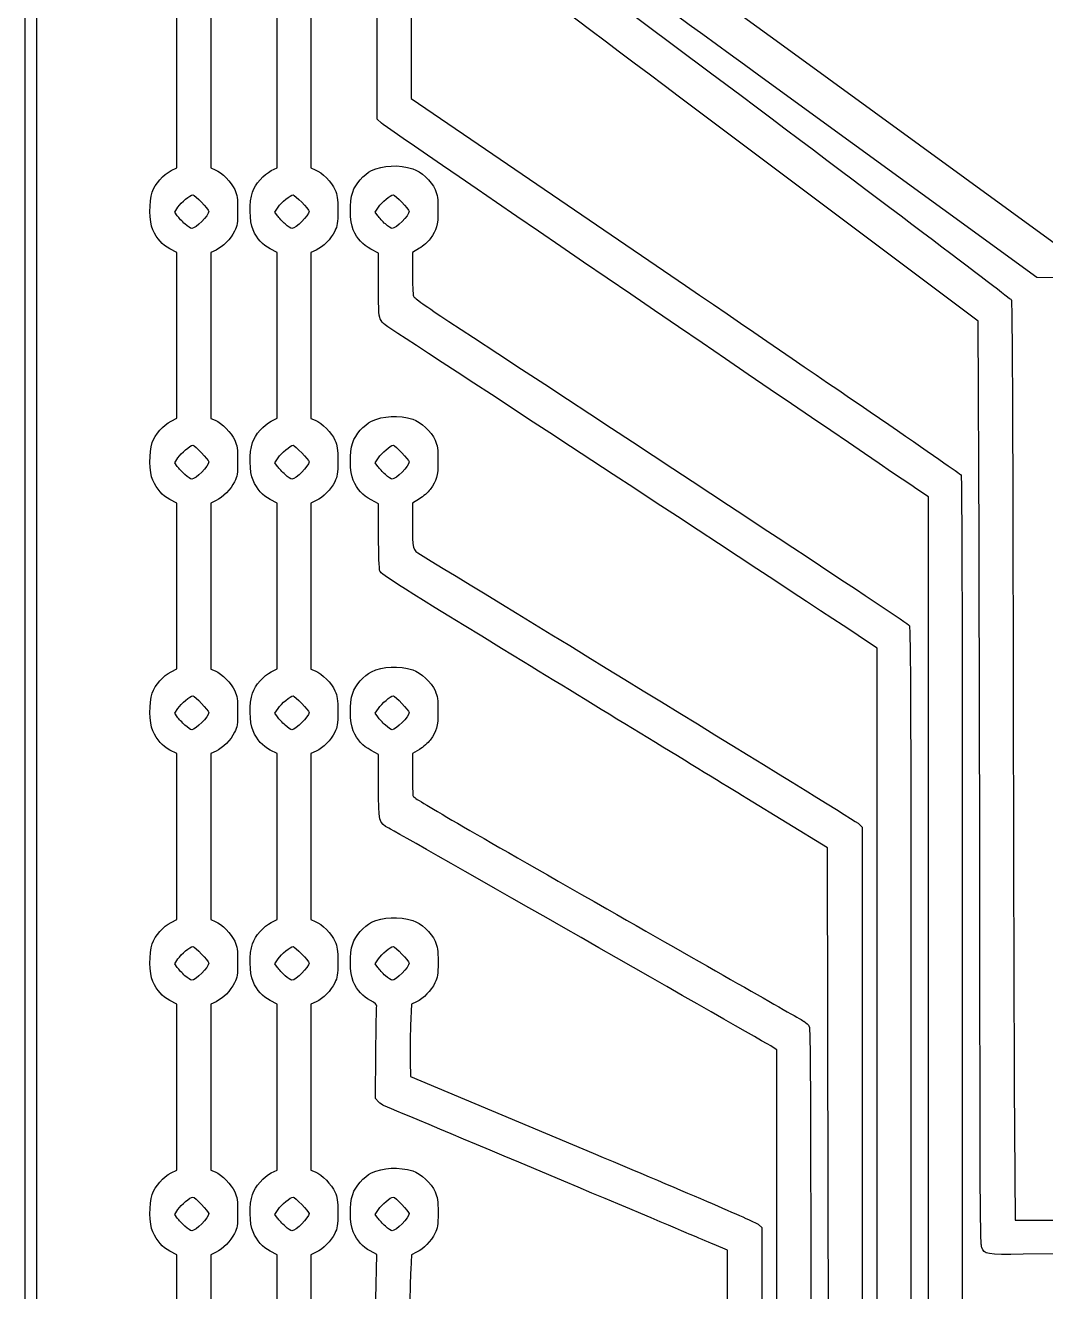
# Model space of a CAD drawing. Extents: x 0 to 100, y 0 to 150.
# Drawn here: x 0 to 25.86, y 42.96 to 75.05 of the extents above; entities that cross this region are included whole.
import ezdxf

# ---------------------------------------------------------------- set-up
doc = ezdxf.new("R2010")
doc.units = 0
doc.layers.add('Calque_1', color=7, linetype='CONTINUOUS')

msp = doc.modelspace()

# ---------------------------------------------------------------- linework, layer by layer
at = {"layer": 'Calque_1', "color": 7}
for p, q in [((0, 75.041132), (0, 150.08226)), ((0.28575, 149.79651), (0.28575, 75.041132)), ((9.77896, 79.541629), (17.368861, 73.849269)), ((12.319265, 79.549819), (19.21681, 74.533319)), ((3.841885, 73.543173), (3.841821, 75.644382)), ((4.700818, 75.644961), (4.699971, 73.541948)), ((6.381869, 73.543173), (6.381806, 75.644382)), ((7.240668, 75.64432), (7.239821, 73.54131)), ((8.921499, 74.157529), (8.921437, 75.644563)), ((9.780479, 75.644563), (9.779632, 74.421223)), ((0, 0.000007), (0, 75.041132)), ((0, 75.041132), (0, 75.041132)), ((0.28575, 75.041132), (0.28575, 0.285757)), ((19.21681, 74.533319), (26.114355, 69.516819)), ((8.921564, 72.670497), (8.921499, 74.157529)), ((9.779632, 74.421223), (9.778786, 73.197883)), ((3.841948, 71.441961), (3.841885, 73.543173)), ((4.699971, 73.541948), (4.699124, 71.438936)), ((6.381933, 71.441961), (6.381869, 73.543173)), ((7.239821, 73.54131), (7.238975, 71.438298)), ((25.638128, 68.659569), (18.585809, 73.787194)), ((9.778786, 73.197883), (16.732549, 68.457111)), ((24.151694, 67.55597), (16.582339, 73.232892)), ((9.02475, 72.571852), (8.921564, 72.670497)), ((3.695229, 71.368685), (3.841948, 71.441961)), ((4.699124, 71.438936), (4.809577, 71.392789)), ((6.235215, 71.368685), (6.381933, 71.441961)), ((7.238975, 71.438298), (7.349428, 71.392149)), ((3.786403, 70.316363), (3.869619, 70.44211)), ((3.85182, 70.224497), (3.786403, 70.316363)), ((6.326403, 70.316363), (6.409619, 70.44211)), ((6.391817, 70.224497), (6.326403, 70.316363)), ((8.866403, 70.316363), (8.949619, 70.44211)), ((8.931817, 70.224497), (8.866403, 70.316363)), ((4.045639, 70.016626), (4.045639, 70.016626)), ((6.585639, 70.016626), (6.585639, 70.016626)), ((9.125639, 70.016626), (9.125639, 70.016626)), ((3.841792, 69.294382), (3.666535, 69.385958)), ((4.833549, 69.356296), (4.700764, 69.294961)), ((6.381778, 69.294382), (6.206518, 69.385958)), ((7.373403, 69.355656), (7.240614, 69.29432)), ((8.953466, 69.274875), (8.761521, 69.377184)), ((9.988443, 69.400972), (9.812522, 69.294476)), ((3.841857, 67.193173), (3.841792, 69.294382)), ((4.700764, 69.294961), (4.699917, 67.191948)), ((6.38184, 67.193173), (6.381778, 69.294382)), ((7.240614, 69.29432), (7.239768, 67.19131)), ((8.953593, 68.475052), (8.953466, 69.274875)), ((9.812522, 69.294476), (9.811676, 68.780605)), ((27.741558, 68.650961), (25.638128, 68.659569)), ((24.172889, 61.995904), (24.151694, 67.55597)), ((3.841919, 65.091961), (3.841857, 67.193173)), ((4.699917, 67.191948), (4.699071, 65.088936)), ((6.381905, 65.091961), (6.38184, 67.193173)), ((7.239768, 67.19131), (7.238921, 65.088298)), ((3.6952, 65.018685), (3.841919, 65.091961)), ((4.699071, 65.088936), (4.809521, 65.042789)), ((6.235186, 65.018685), (6.381905, 65.091961)), ((7.238921, 65.088298), (7.349374, 65.042149)), ((3.786403, 63.966357), (3.869619, 64.092104)), ((3.85182, 63.874491), (3.786403, 63.966357)), ((6.326403, 63.966357), (6.409619, 64.092104)), ((6.391817, 63.874491), (6.326403, 63.966357)), ((8.866403, 63.966357), (8.949619, 64.092104)), ((8.931817, 63.874491), (8.866403, 63.966357)), ((4.045639, 63.66662), (4.045639, 63.66662)), ((6.585639, 63.66662), (6.585639, 63.66662)), ((9.125639, 63.66662), (9.125639, 63.66662)), ((22.890057, 63.103313), (22.597121, 63.298622)), ((3.841767, 62.944382), (3.666507, 63.035958)), ((3.841829, 60.843173), (3.841767, 62.944382)), ((4.700707, 62.944961), (4.699861, 60.841948)), ((4.833496, 63.006296), (4.700707, 62.944961)), ((6.38175, 62.944382), (6.206493, 63.035958)), ((6.381815, 60.843173), (6.38175, 62.944382)), ((7.240558, 62.94432), (7.239711, 60.84131)), ((7.373346, 63.005656), (7.240558, 62.94432)), ((8.953528, 62.924796), (8.76158, 63.027105)), ((8.953528, 62.121772), (8.953528, 62.924796)), ((9.812582, 62.944397), (9.811735, 62.432429)), ((9.988505, 63.050893), (9.812582, 62.944397)), ((22.890903, 52.332627), (22.890057, 63.103313)), ((3.841894, 58.741961), (3.841829, 60.843173)), ((4.699861, 60.841948), (4.699014, 58.738936)), ((6.381877, 58.741961), (6.381815, 60.843173)), ((7.239711, 60.84131), (7.238865, 58.738298)), ((21.591103, 59.266801), (21.217478, 59.515727)), ((21.58941, 49.143896), (21.591103, 59.266801)), ((3.695175, 58.668685), (3.841894, 58.741961)), ((4.699014, 58.738936), (4.809467, 58.692789)), ((6.235158, 58.668685), (6.381877, 58.741961)), ((7.238865, 58.738298), (7.349318, 58.692149)), ((3.786403, 57.616357), (3.869619, 57.742104)), ((3.85182, 57.524491), (3.786403, 57.616357)), ((6.326403, 57.616357), (6.409619, 57.742104)), ((6.391817, 57.524491), (6.326403, 57.616357)), ((8.866403, 57.616357), (8.949619, 57.742104)), ((8.931817, 57.524491), (8.866403, 57.616357)), ((4.045639, 57.31662), (4.045639, 57.31662)), ((6.585639, 57.31662), (6.585639, 57.31662)), ((9.125639, 57.31662), (9.125639, 57.31662)), ((3.841739, 56.594382), (3.666479, 56.685958)), ((3.841801, 54.493173), (3.841739, 56.594382)), ((4.700654, 56.594961), (4.699807, 54.491948)), ((4.833439, 56.656296), (4.700654, 56.594961)), ((6.381722, 56.594382), (6.206465, 56.685958)), ((6.381787, 54.493173), (6.381722, 56.594382)), ((7.240504, 56.59432), (7.239658, 54.491308)), ((7.373293, 56.655656), (7.240504, 56.59432)), ((8.953492, 56.574782), (8.761547, 56.677091)), ((8.953619, 55.774959), (8.953492, 56.574782)), ((9.812548, 56.594382), (9.811983, 56.086382)), ((9.988468, 56.700879), (9.812548, 56.594382)), ((20.335903, 54.205312), (18.288028, 55.458184)), ((21.137649, 54.810755), (21.209085, 54.73348)), ((21.209085, 54.73348), (21.209085, 45.940499)), ((3.841866, 52.391961), (3.841801, 54.493173)), ((4.699807, 54.491948), (4.69896, 52.388936)), ((6.381849, 52.391961), (6.381787, 54.493173)), ((7.239658, 54.491308), (7.238811, 52.388298)), ((20.351764, 45.327891), (20.335903, 54.205312)), ((23.748786, 52.913649), (23.748786, 42.227688)), ((3.695147, 52.318685), (3.841866, 52.391961)), ((4.69896, 52.388936), (4.809411, 52.342787)), ((6.23513, 52.318685), (6.381849, 52.391961)), ((7.238811, 52.388298), (7.349264, 52.342149)), ((22.89175, 41.56194), (22.890903, 52.332627)), ((3.786403, 51.266351), (3.869619, 51.392098)), ((6.326403, 51.266351), (6.409619, 51.392098)), ((8.866403, 51.266351), (8.949619, 51.392098)), ((3.85182, 51.174485), (3.786403, 51.266351)), ((6.391817, 51.174485), (6.326403, 51.266351)), ((8.931817, 51.174485), (8.866403, 51.266351)), ((4.045639, 50.966615), (4.045639, 50.966615)), ((6.585639, 50.966615), (6.585639, 50.966615)), ((9.125639, 50.966615), (9.125639, 50.966615)), ((3.84171, 50.244382), (3.666453, 50.335958)), ((3.841775, 48.143173), (3.84171, 50.244382)), ((4.700597, 50.244961), (4.699751, 48.141948)), ((4.833386, 50.306296), (4.700597, 50.244961)), ((6.381694, 50.244382), (6.206436, 50.335958)), ((6.381758, 48.143173), (6.381694, 50.244382)), ((7.240448, 50.24432), (7.239601, 48.141308)), ((7.373236, 50.305656), (7.240448, 50.24432)), ((9.785872, 50.244377), (9.764282, 49.704627)), ((9.916058, 50.305712), (9.785872, 50.244377)), ((22.446161, 49.728537), (22.44729, 39.687601)), ((19.051473, 49.083608), (18.931667, 49.16151)), ((8.874153, 47.852394), (8.884059, 49.000762)), ((9.752937, 48.788748), (9.763181, 48.412613)), ((19.049215, 41.512941), (19.051473, 49.083608)), ((3.841837, 46.041961), (3.841775, 48.143173)), ((4.699751, 48.141948), (4.698904, 46.038936)), ((6.381821, 46.041961), (6.381758, 48.143173)), ((7.239601, 48.141308), (7.238754, 46.038298)), ((9.763181, 48.412613), (14.128804, 46.579044)), ((8.950613, 47.770995), (8.874153, 47.852394)), ((25.071059, 47.061444), (25.090137, 44.767507)), ((3.695119, 45.968685), (3.841837, 46.041961)), ((4.698904, 46.038936), (4.809357, 45.992787)), ((6.235105, 45.968685), (6.381821, 46.041961)), ((7.238754, 46.038298), (7.349208, 45.992149)), ((21.209085, 45.940499), (21.209085, 37.147522)), ((20.367625, 36.450464), (20.351764, 45.327891)), ((3.786403, 44.916349), (3.869619, 45.042098)), ((6.326403, 44.916349), (6.409619, 45.042098)), ((8.866403, 44.916349), (8.949619, 45.042098)), ((3.85182, 44.824485), (3.786403, 44.916349)), ((4.045639, 44.616615), (4.045639, 44.616615)), ((6.391817, 44.824485), (6.326403, 44.916349)), ((6.585639, 44.616615), (6.585639, 44.616615)), ((8.931817, 44.824485), (8.866403, 44.916349)), ((9.125639, 44.616615), (9.125639, 44.616615)), ((18.581743, 44.663266), (18.669054, 44.581049)), ((25.090137, 44.767507), (25.623037, 44.767507)), ((25.623037, 44.767507), (26.155938, 44.767507)), ((18.669054, 44.581049), (18.669054, 38.324278)), ((3.841682, 43.894382), (3.666425, 43.985958)), ((6.381668, 43.894382), (6.206408, 43.985958)), ((8.905872, 43.90235), (8.738478, 43.989946)), ((17.795903, 44.010779), (17.462528, 44.152717)), ((17.811764, 37.69061), (17.795903, 44.010779)), ((3.841747, 41.793173), (3.841682, 43.894382)), ((4.700544, 43.894961), (4.699697, 41.791948)), ((4.833329, 43.956296), (4.700544, 43.894961)), ((6.38173, 41.793173), (6.381668, 43.894382)), ((7.240394, 43.89432), (7.239548, 41.791308)), ((7.373183, 43.955656), (7.240394, 43.89432)), ((8.886371, 42.771242), (8.905872, 43.90235)), ((9.78815, 43.894391), (9.767689, 43.516343)), ((9.917184, 43.955726), (9.78815, 43.894391)), ((26.157817, 43.916125), (25.29472, 43.906473))]:
    msp.add_line(p, q, dxfattribs=at)
for points in [[(16.582339, 73.232892), (12.419209, 76.354995), (8.992466, 78.938923), (8.967374, 78.974749)], [(18.585809, 73.787194), (14.707035, 76.607387), (11.516606, 78.940823), (11.495967, 78.972604)], [(17.368861, 73.849269), (21.543309, 70.718467), (24.973181, 68.129967), (24.990803, 68.097046)], [(22.597121, 63.298622), (21.275139, 64.180042), (9.104757, 72.495367), (9.02475, 72.571852)], [(3.21746, 70.825373), (3.288586, 71.03052), (3.500385, 71.271377), (3.695229, 71.368685)], [(4.809577, 71.392789), (4.979252, 71.321892), (5.223092, 71.074733), (5.306348, 70.889248)], [(5.757443, 70.825373), (5.828569, 71.03052), (6.040371, 71.271377), (6.235215, 71.368685)], [(7.349428, 71.392149), (7.519106, 71.321254), (7.762943, 71.074093), (7.846198, 70.888611)], [(8.297232, 70.825466), (8.368419, 71.030789), (8.580202, 71.27149), (8.775469, 71.369015)], [(8.775469, 71.369015), (9.053683, 71.507961), (9.472628, 71.527181), (9.819025, 71.416891)], [(9.819025, 71.416891), (10.023958, 71.351639), (10.289097, 71.105253), (10.385425, 70.890552)], [(3.232446, 69.871295), (3.140318, 70.077789), (3.132427, 70.580128), (3.21746, 70.825373)], [(3.869619, 70.44211), (3.948803, 70.561763), (4.181726, 70.757868), (4.244665, 70.757868)], [(4.244665, 70.757868), (4.292239, 70.757868), (4.650111, 70.386292), (4.650111, 70.336894)], [(5.306348, 70.889248), (5.370384, 70.746579), (5.380629, 70.673269), (5.38051, 70.358586)], [(5.772429, 69.871295), (5.680304, 70.077789), (5.67241, 70.580128), (5.757443, 70.825373)], [(6.409619, 70.44211), (6.488803, 70.561763), (6.721726, 70.757868), (6.784665, 70.757868)], [(6.784665, 70.757868), (6.832239, 70.757868), (7.190111, 70.386292), (7.190111, 70.336894)], [(7.846198, 70.888611), (7.910235, 70.745942), (7.920482, 70.672629), (7.920361, 70.357945)], [(8.312218, 69.871389), (8.220092, 70.077882), (8.212198, 70.580221), (8.297232, 70.825466)], [(8.949619, 70.44211), (9.028803, 70.561763), (9.261726, 70.757868), (9.324665, 70.757868)], [(9.324665, 70.757868), (9.372239, 70.757868), (9.730111, 70.386292), (9.730111, 70.336894)], [(10.385425, 70.890552), (10.45063, 70.745219), (10.460338, 70.675237), (10.459288, 70.358101)], [(4.650111, 70.336894), (4.650111, 70.23521), (4.31754, 69.900618), (4.216465, 69.900618)], [(5.38051, 70.358586), (5.380383, 70.035377), (5.371423, 69.975235), (5.302442, 69.834711)], [(7.190111, 70.336894), (7.190111, 70.23521), (6.85754, 69.900618), (6.756465, 69.900618)], [(7.920361, 70.357945), (7.920234, 70.034739), (7.911273, 69.974597), (7.842292, 69.83407)], [(9.730111, 70.336894), (9.730111, 70.23521), (9.39754, 69.900618), (9.296465, 69.900618)], [(10.459288, 70.358101), (10.457877, 69.962834), (10.434932, 69.879672), (10.260051, 69.639097)], [(4.045639, 70.016626), (3.975015, 70.080428), (3.887795, 70.17397), (3.85182, 70.224497)], [(4.216465, 69.900618), (4.193125, 69.900618), (4.116262, 69.952821), (4.045639, 70.016626)], [(6.585639, 70.016626), (6.515015, 70.080428), (6.427795, 70.17397), (6.391817, 70.224497)], [(6.756465, 69.900618), (6.733125, 69.900618), (6.656262, 69.952821), (6.585639, 70.016626)], [(9.125639, 70.016626), (9.055015, 70.080428), (8.967795, 70.17397), (8.931817, 70.224497)], [(9.296465, 69.900618), (9.273125, 69.900618), (9.196262, 69.952821), (9.125639, 70.016626)], [(3.666535, 69.385958), (3.472053, 69.487578), (3.335551, 69.640198), (3.232446, 69.871295)], [(5.302442, 69.834711), (5.206052, 69.638346), (5.009069, 69.437365), (4.833549, 69.356296)], [(6.206518, 69.385958), (6.012036, 69.487578), (5.875536, 69.640198), (5.772429, 69.871295)], [(7.842292, 69.83407), (7.745902, 69.637706), (7.548922, 69.436727), (7.373403, 69.355656)], [(8.761521, 69.377184), (8.550732, 69.489531), (8.416914, 69.636724), (8.312218, 69.871389)], [(10.260051, 69.639097), (10.207425, 69.566699), (10.0852, 69.459545), (9.988443, 69.400972)], [(9.811676, 68.780605), (9.811111, 68.497977), (9.823698, 68.232713), (9.839531, 68.191131)], [(9.015394, 67.574063), (8.958636, 67.667148), (8.953703, 67.739084), (8.953593, 68.475052)], [(16.732549, 68.457111), (20.55712, 65.849688), (23.70037, 63.690076), (23.717552, 63.657976)], [(9.839531, 68.191131), (9.858835, 68.140362), (10.153467, 67.928726), (10.736467, 67.546857)], [(24.990803, 68.097046), (25.012055, 68.057346), (25.027749, 64.890801), (25.037418, 58.696283)], [(9.150215, 67.433869), (9.109989, 67.455346), (9.04932, 67.518426), (9.015394, 67.574063)], [(21.217478, 59.515727), (20.391188, 60.066244), (9.218247, 67.397556), (9.150215, 67.433869)], [(10.736467, 67.546857), (17.454386, 63.146578), (22.373703, 59.897892), (22.405453, 59.840731)], [(8.775531, 65.018936), (9.053743, 65.157882), (9.47269, 65.177102), (9.819084, 65.066812)], [(3.217432, 64.475373), (3.288558, 64.68052), (3.50036, 64.921377), (3.6952, 65.018685)], [(4.809521, 65.042789), (4.979199, 64.971892), (5.223036, 64.724733), (5.306291, 64.539248)], [(5.757415, 64.475373), (5.828541, 64.68052), (6.040343, 64.921377), (6.235186, 65.018685)], [(7.349374, 65.042149), (7.519049, 64.971254), (7.762889, 64.724093), (7.846142, 64.538611)], [(8.297294, 64.475387), (8.368479, 64.68071), (8.580261, 64.921411), (8.775531, 65.018936)], [(9.819084, 65.066812), (10.02402, 65.00156), (10.289156, 64.755174), (10.385484, 64.540473)], [(5.306291, 64.539248), (5.37033, 64.396579), (5.380575, 64.323269), (5.380454, 64.008586)], [(7.846142, 64.538611), (7.910181, 64.395942), (7.920426, 64.322629), (7.920307, 64.007945)], [(10.385484, 64.540473), (10.450689, 64.39514), (10.460397, 64.325158), (10.459347, 64.008022)], [(3.232418, 63.521295), (3.140292, 63.727789), (3.132399, 64.230128), (3.217432, 64.475373)], [(3.869619, 64.092104), (3.948803, 64.211758), (4.181726, 64.407863), (4.244665, 64.407863)], [(4.244665, 64.407863), (4.292239, 64.407863), (4.650111, 64.036286), (4.650111, 63.986889)], [(5.772401, 63.521295), (5.680275, 63.727789), (5.672382, 64.230128), (5.757415, 64.475373)], [(6.409619, 64.092104), (6.488803, 64.211758), (6.721726, 64.407863), (6.784665, 64.407863)], [(6.784665, 64.407863), (6.832239, 64.407863), (7.190111, 64.036286), (7.190111, 63.986889)], [(8.31228, 63.52131), (8.220151, 63.727803), (8.21226, 64.230142), (8.297294, 64.475387)], [(8.949619, 64.092104), (9.028803, 64.211758), (9.261726, 64.407863), (9.324665, 64.407863)], [(9.324665, 64.407863), (9.372239, 64.407863), (9.730111, 64.036286), (9.730111, 63.986889)], [(4.045639, 63.66662), (3.975015, 63.730422), (3.887795, 63.823965), (3.85182, 63.874491)], [(4.650111, 63.986889), (4.650111, 63.885204), (4.31754, 63.550613), (4.216465, 63.550613)], [(5.380454, 64.008586), (5.380327, 63.685377), (5.371366, 63.625235), (5.302388, 63.484711)], [(6.585639, 63.66662), (6.515015, 63.730422), (6.427795, 63.823965), (6.391817, 63.874491)], [(7.190111, 63.986889), (7.190111, 63.885204), (6.85754, 63.550613), (6.756465, 63.550613)], [(7.920307, 64.007945), (7.92018, 63.684739), (7.911219, 63.624597), (7.842239, 63.48407)], [(9.125639, 63.66662), (9.055015, 63.730422), (8.967795, 63.823965), (8.931817, 63.874491)], [(9.730111, 63.986889), (9.730111, 63.885204), (9.39754, 63.550613), (9.296465, 63.550613)], [(10.459347, 64.008022), (10.457936, 63.612755), (10.434992, 63.529593), (10.260113, 63.289018)], [(4.216465, 63.550613), (4.193125, 63.550613), (4.116262, 63.602815), (4.045639, 63.66662)], [(6.756465, 63.550613), (6.733125, 63.550613), (6.656262, 63.602815), (6.585639, 63.66662)], [(9.296465, 63.550613), (9.273125, 63.550613), (9.196262, 63.602815), (9.125639, 63.66662)], [(23.717552, 63.657976), (23.737844, 63.620042), (23.748786, 59.85944), (23.748786, 52.913649)], [(3.666507, 63.035958), (3.472025, 63.137578), (3.335522, 63.290198), (3.232418, 63.521295)], [(5.302388, 63.484711), (5.205995, 63.288346), (5.009015, 63.087365), (4.833496, 63.006296)], [(6.206493, 63.035958), (6.012011, 63.137578), (5.875508, 63.290198), (5.772401, 63.521295)], [(7.842239, 63.48407), (7.745846, 63.287706), (7.548866, 63.086727), (7.373346, 63.005656)], [(8.76158, 63.027105), (8.550794, 63.139452), (8.416976, 63.286645), (8.31228, 63.52131)], [(10.260113, 63.289018), (10.207484, 63.21662), (10.085262, 63.109466), (9.988505, 63.050893)], [(9.811735, 62.432429), (9.810606, 61.763297), (9.811453, 61.760153), (10.012051, 61.638741)], [(8.987319, 61.221817), (8.966886, 61.280454), (8.953528, 61.635983), (8.953528, 62.121772)], [(24.196624, 50.308241), (24.195213, 53.67842), (24.184545, 58.937868), (24.172889, 61.995904)], [(10.012051, 61.638741), (12.757734, 59.977739), (21.086205, 54.866398), (21.137649, 54.810755)], [(12.63063, 58.917969), (9.468381, 60.851414), (9.016921, 61.136899), (8.987319, 61.221817)], [(22.405453, 59.840731), (22.436822, 59.784261), (22.445269, 57.686049), (22.446161, 49.728537)], [(8.775494, 58.668922), (9.053709, 58.807868), (9.472653, 58.827088), (9.81905, 58.716798)], [(18.288028, 55.458184), (17.161696, 56.147263), (14.615868, 57.704168), (12.63063, 58.917969)], [(3.217404, 58.125373), (3.28853, 58.33052), (3.500332, 58.571377), (3.695175, 58.668685)], [(4.809467, 58.692789), (4.979142, 58.621892), (5.222982, 58.374733), (5.306238, 58.189248)], [(5.757387, 58.125373), (5.828515, 58.33052), (6.040315, 58.571377), (6.235158, 58.668685)], [(7.349318, 58.692149), (7.518995, 58.621254), (7.762833, 58.374093), (7.846088, 58.188611)], [(8.297257, 58.125373), (8.368442, 58.330695), (8.580227, 58.571397), (8.775494, 58.668922)], [(9.81905, 58.716798), (10.023983, 58.651545), (10.289119, 58.40516), (10.385448, 58.190459)], [(25.037418, 58.696283), (25.045433, 53.558786), (25.060588, 48.32311), (25.071059, 47.061444)], [(3.23239, 57.171295), (3.140264, 57.377789), (3.13237, 57.880128), (3.217404, 58.125373)], [(5.306238, 58.189248), (5.370274, 58.046579), (5.380519, 57.973269), (5.3804, 57.658586)], [(5.772373, 57.171295), (5.680247, 57.377789), (5.672356, 57.880128), (5.757387, 58.125373)], [(7.846088, 58.188611), (7.910124, 58.045942), (7.920372, 57.972629), (7.920251, 57.657945)], [(8.312243, 57.171295), (8.220115, 57.377789), (8.212224, 57.880128), (8.297257, 58.125373)], [(10.385448, 58.190459), (10.450655, 58.045126), (10.460363, 57.975143), (10.459311, 57.658007)], [(3.869619, 57.742104), (3.948803, 57.861758), (4.181726, 58.057863), (4.244665, 58.057863)], [(4.244665, 58.057863), (4.292239, 58.057863), (4.650111, 57.686286), (4.650111, 57.636889)], [(6.409619, 57.742104), (6.488803, 57.861758), (6.721726, 58.057863), (6.784665, 58.057863)], [(6.784665, 58.057863), (6.832239, 58.057863), (7.190111, 57.686286), (7.190111, 57.636889)], [(8.949619, 57.742104), (9.028803, 57.861758), (9.261726, 58.057863), (9.324665, 58.057863)], [(9.324665, 58.057863), (9.372239, 58.057863), (9.730111, 57.686286), (9.730111, 57.636889)], [(4.045639, 57.31662), (3.975015, 57.380422), (3.887795, 57.473965), (3.85182, 57.524491)], [(4.650111, 57.636889), (4.650111, 57.535204), (4.31754, 57.200613), (4.216465, 57.200613)], [(5.3804, 57.658586), (5.380273, 57.335377), (5.371313, 57.275235), (5.302332, 57.134711)], [(6.585639, 57.31662), (6.515015, 57.380422), (6.427795, 57.473965), (6.391817, 57.524491)], [(7.190111, 57.636889), (7.190111, 57.535204), (6.85754, 57.200613), (6.756465, 57.200613)], [(7.920251, 57.657945), (7.920124, 57.334739), (7.911163, 57.274597), (7.842182, 57.13407)], [(9.125639, 57.31662), (9.055015, 57.380422), (8.967795, 57.473965), (8.931817, 57.524491)], [(9.730111, 57.636889), (9.730111, 57.535204), (9.39754, 57.200613), (9.296465, 57.200613)], [(10.459311, 57.658007), (10.4579, 57.262741), (10.434955, 57.179579), (10.260076, 56.939004)], [(3.666479, 56.685958), (3.471997, 56.787578), (3.335497, 56.940198), (3.23239, 57.171295)], [(4.216465, 57.200613), (4.193125, 57.200613), (4.116262, 57.252815), (4.045639, 57.31662)], [(5.302332, 57.134711), (5.205942, 56.938346), (5.008959, 56.737365), (4.833439, 56.656296)], [(6.206465, 56.685958), (6.011982, 56.787578), (5.87548, 56.940198), (5.772373, 57.171295)], [(6.756465, 57.200613), (6.733125, 57.200613), (6.656262, 57.252815), (6.585639, 57.31662)], [(7.842182, 57.13407), (7.745792, 56.937706), (7.548812, 56.736727), (7.373293, 56.655656)], [(8.761547, 56.677091), (8.550758, 56.789438), (8.416939, 56.936631), (8.312243, 57.171295)], [(9.296465, 57.200613), (9.273125, 57.200613), (9.196262, 57.252815), (9.125639, 57.31662)], [(10.260076, 56.939004), (10.207447, 56.866606), (10.085225, 56.759451), (9.988468, 56.700879)], [(9.811983, 56.086382), (9.811729, 55.806982), (9.819434, 55.54895), (9.829086, 55.51298)], [(9.211908, 54.703008), (8.961769, 54.830618), (8.953754, 54.86388), (8.953619, 55.774959)], [(9.829086, 55.51298), (9.841871, 55.465431), (11.182931, 54.686205), (14.741962, 52.658376)], [(18.931667, 49.16151), (18.78794, 49.254988), (9.403944, 54.605038), (9.211908, 54.703008)], [(14.741962, 52.658376), (17.434385, 51.124317), (19.681258, 49.843221), (19.735013, 49.811496)], [(3.217376, 51.775373), (3.288501, 51.98052), (3.500303, 52.221377), (3.695147, 52.318685)], [(4.809411, 52.342787), (4.979089, 52.271892), (5.222926, 52.024733), (5.306181, 51.839248)], [(5.757362, 51.775373), (5.828487, 51.98052), (6.040287, 52.221377), (6.23513, 52.318685)], [(7.349264, 52.342149), (7.518939, 52.271254), (7.762779, 52.024093), (7.846032, 51.838608)], [(8.297294, 51.775367), (8.368482, 51.98069), (8.580264, 52.221391), (8.775533, 52.318916)], [(8.775533, 52.318916), (9.053745, 52.457863), (9.472693, 52.477082), (9.819087, 52.36679)], [(9.819087, 52.36679), (10.02402, 52.301537), (10.289159, 52.055154), (10.385487, 51.840451)], [(3.232362, 50.821295), (3.140236, 51.027789), (3.132342, 51.530128), (3.217376, 51.775373)], [(3.869619, 51.392098), (3.948803, 51.511752), (4.181726, 51.707857), (4.244665, 51.707857)], [(4.244665, 51.707857), (4.292239, 51.707857), (4.650111, 51.33628), (4.650111, 51.286883)], [(5.306181, 51.839248), (5.37022, 51.696579), (5.380465, 51.623269), (5.380344, 51.308586)], [(5.772348, 50.821295), (5.680219, 51.027789), (5.672328, 51.530128), (5.757362, 51.775373)], [(6.409619, 51.392098), (6.488803, 51.511752), (6.721726, 51.707857), (6.784665, 51.707857)], [(6.784665, 51.707857), (6.832239, 51.707857), (7.190111, 51.33628), (7.190111, 51.286883)], [(7.846032, 51.838608), (7.910071, 51.695942), (7.920315, 51.622629), (7.920197, 51.307945)], [(8.31228, 50.82129), (8.220154, 51.027783), (8.21226, 51.530122), (8.297294, 51.775367)], [(8.949619, 51.392098), (9.028803, 51.511752), (9.261726, 51.707857), (9.324665, 51.707857)], [(9.324665, 51.707857), (9.372239, 51.707857), (9.730111, 51.33628), (9.730111, 51.286883)], [(10.385487, 51.840451), (10.450401, 51.695764), (10.460541, 51.623727), (10.46042, 51.308002)], [(4.045639, 50.966615), (3.975015, 51.030417), (3.887795, 51.123959), (3.85182, 51.174485)], [(4.650111, 51.286883), (4.650111, 51.185198), (4.31754, 50.850607), (4.216465, 50.850607)], [(5.380344, 51.308586), (5.380217, 50.985377), (5.371256, 50.925235), (5.302278, 50.784711)], [(6.585639, 50.966615), (6.515015, 51.030417), (6.427795, 51.123959), (6.391817, 51.174485)], [(7.190111, 51.286883), (7.190111, 51.185198), (6.85754, 50.850607), (6.756465, 50.850607)], [(7.920197, 51.307945), (7.92007, 50.984736), (7.911109, 50.924597), (7.842129, 50.78407)], [(9.125639, 50.966615), (9.055015, 51.030417), (8.967795, 51.123959), (8.931817, 51.174485)], [(9.730111, 51.286883), (9.730111, 51.185198), (9.39754, 50.850607), (9.296465, 50.850607)], [(10.46042, 51.308002), (10.460293, 50.984792), (10.451332, 50.924651), (10.382352, 50.784127)], [(3.666453, 50.335958), (3.471971, 50.437578), (3.335469, 50.590198), (3.232362, 50.821295)], [(4.216465, 50.850607), (4.193125, 50.850607), (4.116262, 50.90281), (4.045639, 50.966615)], [(5.302278, 50.784711), (5.205885, 50.588346), (5.008905, 50.387365), (4.833386, 50.306296)], [(6.206436, 50.335958), (6.011954, 50.437578), (5.875452, 50.590198), (5.772348, 50.821295)], [(6.756465, 50.850607), (6.733125, 50.850607), (6.656262, 50.90281), (6.585639, 50.966615)], [(7.842129, 50.78407), (7.745736, 50.587706), (7.548756, 50.386727), (7.373236, 50.305656)], [(8.746058, 50.335952), (8.551827, 50.437623), (8.415305, 50.590373), (8.31228, 50.82129)], [(9.296465, 50.850607), (9.273125, 50.850607), (9.196262, 50.90281), (9.125639, 50.966615)], [(10.382352, 50.784127), (10.286876, 50.589628), (10.09004, 50.387672), (9.916058, 50.305712)], [(8.907484, 50.196752), (8.916515, 50.228584), (8.862991, 50.274741), (8.746058, 50.335952)], [(8.884059, 49.000762), (8.889506, 49.632361), (8.900033, 50.170559), (8.907484, 50.196752)], [(24.241263, 44.079859), (24.206807, 44.162327), (24.198693, 45.294346), (24.196624, 50.308241)], [(19.735013, 49.811496), (19.788767, 49.779771), (19.849488, 49.717076), (19.869949, 49.672168)], [(9.764282, 49.704627), (9.752401, 49.407763), (9.747292, 48.995617), (9.752937, 48.788748)], [(19.869949, 49.672168), (19.898058, 49.610497), (19.907151, 47.757615), (19.907151, 42.099012)], [(21.621321, 38.958146), (21.59784, 39.002032), (21.588208, 42.075158), (21.58941, 49.143896)], [(9.093488, 47.668628), (9.05696, 47.680171), (8.992664, 47.726224), (8.950613, 47.770995)], [(12.890528, 46.076296), (10.838685, 46.940551), (9.130016, 47.657102), (9.093488, 47.668628)], [(14.128804, 46.579044), (16.989654, 45.377486), (18.524525, 44.717139), (18.581743, 44.663266)], [(3.217347, 45.425373), (3.288476, 45.63052), (3.500275, 45.871377), (3.695119, 45.968685)], [(4.809357, 45.992787), (4.979032, 45.921892), (5.222872, 45.674733), (5.306128, 45.489248)], [(5.757333, 45.425373), (5.828459, 45.63052), (6.040261, 45.871377), (6.235105, 45.968685)], [(7.349208, 45.992149), (7.518885, 45.921254), (7.762723, 45.674093), (7.845978, 45.488608)], [(8.297263, 45.425382), (8.368451, 45.630704), (8.580233, 45.871406), (8.7755, 45.96893)], [(8.7755, 45.96893), (9.053714, 46.107877), (9.472659, 46.127096), (9.819056, 46.016804)], [(9.819056, 46.016804), (10.023989, 45.951551), (10.289128, 45.705168), (10.385456, 45.490465)], [(16.875153, 44.399792), (16.735453, 44.457616), (14.942371, 45.212041), (12.890528, 46.076296)], [(3.232333, 44.471295), (3.140208, 44.677789), (3.132317, 45.180128), (3.217347, 45.425373)], [(3.869619, 45.042098), (3.948803, 45.161752), (4.181726, 45.357857), (4.244665, 45.357857)], [(4.244665, 45.357857), (4.292239, 45.357857), (4.650111, 44.98628), (4.650111, 44.936883)], [(5.306128, 45.489248), (5.370164, 45.346579), (5.380409, 45.273269), (5.38029, 44.958586)], [(5.772319, 44.471295), (5.680191, 44.677789), (5.6723, 45.180128), (5.757333, 45.425373)], [(6.409619, 45.042098), (6.488803, 45.161752), (6.721726, 45.357857), (6.784665, 45.357857)], [(6.784665, 45.357857), (6.832239, 45.357857), (7.190111, 44.98628), (7.190111, 44.936883)], [(7.845978, 45.488608), (7.910014, 45.345942), (7.920262, 45.272629), (7.920141, 44.957945)], [(8.312249, 44.471304), (8.220123, 44.677797), (8.212229, 45.180136), (8.297263, 45.425382)], [(8.949619, 45.042098), (9.028803, 45.161752), (9.261726, 45.357857), (9.324665, 45.357857)], [(9.324665, 45.357857), (9.372239, 45.357857), (9.730111, 44.98628), (9.730111, 44.936883)], [(10.385456, 45.490465), (10.45037, 45.345778), (10.460507, 45.273741), (10.460389, 44.958016)], [(4.650111, 44.936883), (4.650111, 44.835196), (4.31754, 44.500607), (4.216465, 44.500607)], [(5.38029, 44.958586), (5.380163, 44.635377), (5.371203, 44.575235), (5.302222, 44.434711)], [(7.190111, 44.936883), (7.190111, 44.835196), (6.85754, 44.500607), (6.756465, 44.500607)], [(7.920141, 44.957945), (7.920014, 44.634736), (7.911053, 44.574597), (7.842072, 44.43407)], [(9.730111, 44.936883), (9.730111, 44.835196), (9.39754, 44.500607), (9.296465, 44.500607)], [(10.460389, 44.958016), (10.460262, 44.634807), (10.451301, 44.574665), (10.382321, 44.434141)], [(4.045639, 44.616615), (3.975015, 44.680417), (3.887795, 44.773956), (3.85182, 44.824485)], [(4.216465, 44.500607), (4.193125, 44.500607), (4.116262, 44.55281), (4.045639, 44.616615)], [(6.585639, 44.616615), (6.515015, 44.680417), (6.427795, 44.773956), (6.391817, 44.824485)], [(6.756465, 44.500607), (6.733125, 44.500607), (6.656262, 44.55281), (6.585639, 44.616615)], [(9.125639, 44.616615), (9.055015, 44.680417), (8.967795, 44.773956), (8.931817, 44.824485)], [(9.296465, 44.500607), (9.273125, 44.500607), (9.196262, 44.55281), (9.125639, 44.616615)], [(3.666425, 43.985958), (3.471943, 44.087578), (3.335441, 44.240198), (3.232333, 44.471295)], [(5.302222, 44.434711), (5.205832, 44.238346), (5.008849, 44.037365), (4.833329, 43.956296)], [(6.206408, 43.985958), (6.011926, 44.087578), (5.875424, 44.240198), (5.772319, 44.471295)], [(7.842072, 44.43407), (7.745682, 44.237706), (7.548702, 44.036727), (7.373183, 43.955656)], [(8.738478, 43.989946), (8.551347, 44.087868), (8.414235, 44.242715), (8.312249, 44.471304)], [(10.382321, 44.434141), (10.287257, 44.240486), (10.090494, 44.038107), (9.917184, 43.955726)], [(17.462528, 44.152717), (17.279171, 44.230783), (17.014853, 44.341964), (16.875153, 44.399792)], [(25.29472, 43.906473), (24.346422, 43.895861), (24.316055, 43.900857), (24.241263, 44.079859)], [(9.767689, 43.516343), (9.756428, 43.308416), (9.747227, 42.913127), (9.747227, 42.637926)]]:
    msp.add_open_spline(points, degree=3, dxfattribs=at)

doc.saveas('drawing.dxf')
